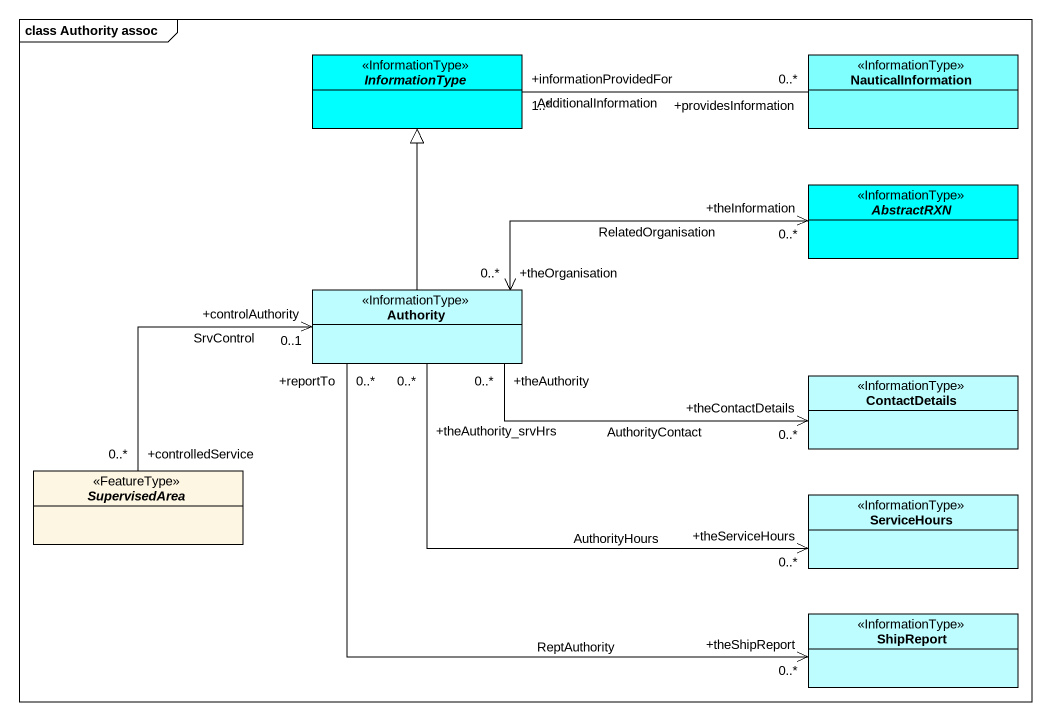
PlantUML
@startuml
mainframe class Authority assoc
hide circle
hide empty members
abstract class InformationType <<InformationType>> #00FFFF
class NauticalInformation <<InformationType>> #80FFFF
abstract class AbstractRXN <<InformationType>> #00FFFF
class Authority <<InformationType>> #BEFDFF
class ContactDetails <<InformationType>> #BEFDFF
abstract class SupervisedArea <<FeatureType>>
class ServiceHours <<InformationType>> #BEFDFF
class ShipReport <<InformationType>> #BEFDFF
InformationType "+informationProvidedFor\n1..*" -right- "+providesInformation\n0..*" NauticalInformation : AdditionalInformation
Authority -up-|> InformationType
Authority "+theOrganisation\n0..*" <-right-> "+theInformation\n0..*" AbstractRXN : RelatedOrganisation
Authority "+theAuthority\n0..*" -right-> "+theContactDetails\n0..*" ContactDetails : AuthorityContact
Authority "+theAuthority_srvHrs\n0..*" -right-> "+theServiceHours\n0..*" ServiceHours : AuthorityHours
Authority "+reportTo\n0..*" --> "+theShipReport\n0..*" ShipReport : ReptAuthority
SupervisedArea "+controlledService\n0..*" -up-> "+controlAuthority\n0..1" Authority : SrvControl
@enduml
